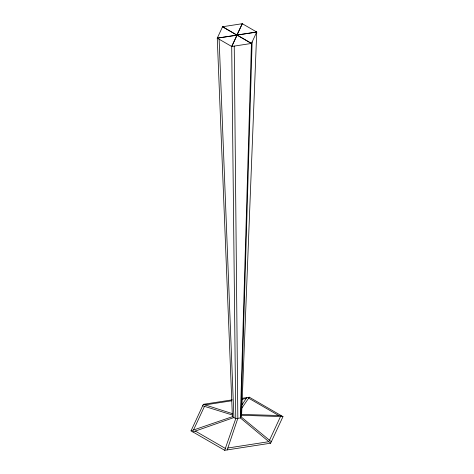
<?xml version="1.0" encoding="UTF-8"?>
<svg xmlns="http://www.w3.org/2000/svg" width="474" height="474" viewBox="0 0 474 474"><rect width="100%" height="100%" fill="white"/><g stroke="black" fill="none" stroke-linecap="round" stroke-linejoin="round"><path stroke-width="0.71" d="M236.876 35.023L256.736 32.042L241.598 415.271L240.365 417.926L235.768 418.637L232.402 416.693L217.264 38.145L222.555 26.751L242.291 23.7L256.736 32.042L251.445 43.436L240.365 417.926L270.66 443.19L282.978 416.64L249.318 397.206L241.722 398.385M252.127 41.973L240.922 416.729L271.335 441.727M227.206 449.909L237.835 418.317L234.239 46.096M232.307 399.843L203.34 404.322L191.022 430.866L224.682 450.3L235.768 418.637L231.709 46.488L242.291 23.7L236.828 35.123M193.493 430.019L204.49 406.348M269.51 440.228L280.507 416.557M256.736 32.042L217.264 38.145L231.709 46.488L237.172 35.07M242.155 404.595L246.794 397.597M241.515 408.552L249.318 397.206M192.871 431.938L233.919 417.564L219.118 39.218M191.022 430.866L232.402 416.693M231.709 46.488L251.445 43.436L237.047 34.993M205.147 404.903L231.768 400.785M241.835 399.232L246.154 398.563M227.846 448.013L268.853 441.679M224.682 450.3L270.66 443.19M217.264 38.145L237.124 35.165M241.539 414.436L281.129 415.574M241.598 415.271L282.978 416.64M202.665 405.78L232.384 415.017M203.34 404.322L232.242 413.595M251.445 43.436L222.555 26.751L236.953 35.194M248.66 398.172L278.665 415.502M195.335 431.073L225.34 448.41"/></g></svg>
